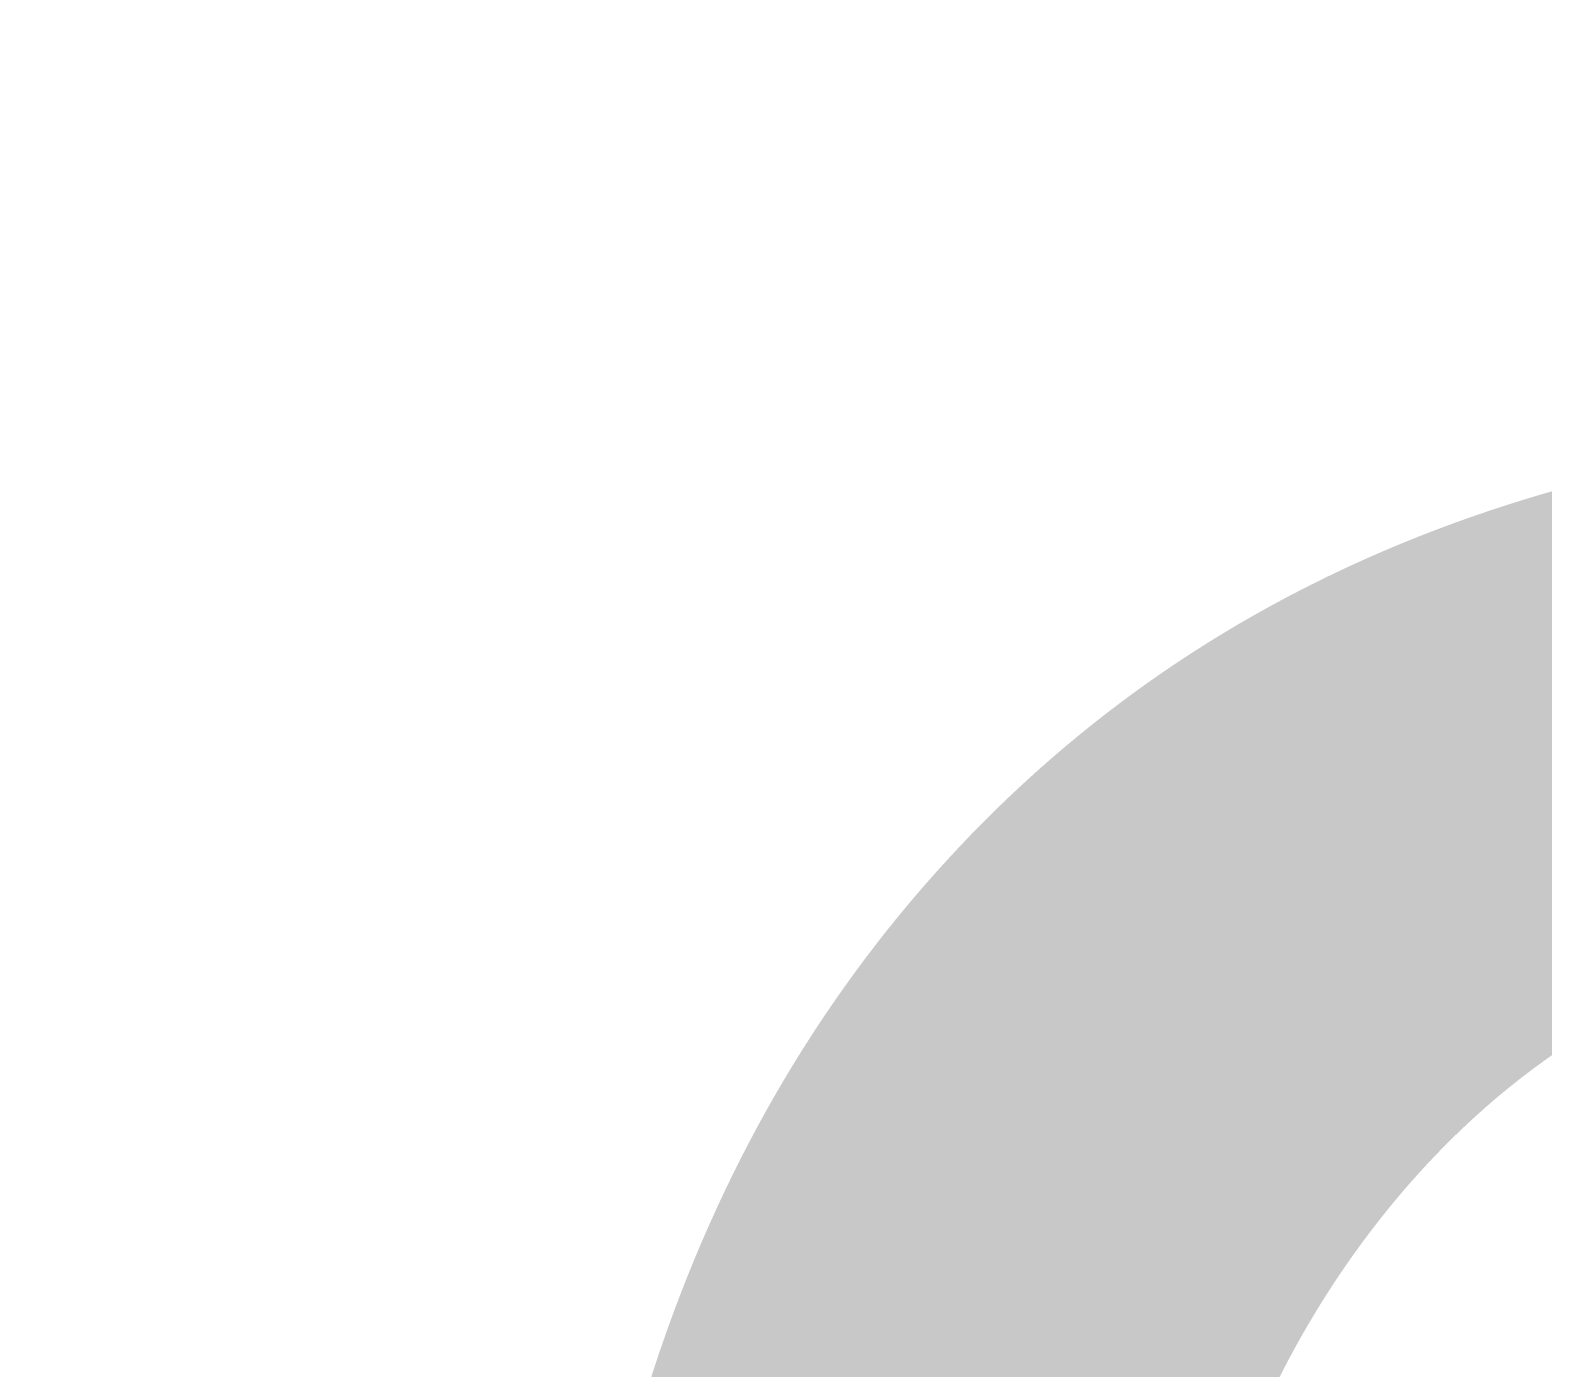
# Model space of a CAD drawing. Header units: millimetres. Extents: x -176651 to 424033, y -469666 to 486614.
# Drawn here: x 228347.9 to 228756.1, y 28935.9 to 29296.9 of the extents above; entities that cross this region are included whole.
import ezdxf

# ---------------------------------------------------------------- set-up
doc = ezdxf.new("R2010")
doc.units = ezdxf.units.MM
doc.linetypes.add('1625_West Villa$0$DASHED', pattern=[0.75, 0.5, -0.25])
for name, color, linetype in [('1625_West Villa$0$ad-Elevation 10', 8, 'Continuous'), ('1625_West Villa$0$ad-Furniture', 8, 'Continuous'), ('Site Levels$0$ad-Lvl-Plinth', 30, 'Continuous')]:
    doc.layers.add(name, color=color, linetype=linetype)
doc.layers.add('1625_West Villa$0$ad-Landscape', color=8, linetype='Continuous', lineweight=35)
doc.styles.add('Site Levels$0$Sections_The woods Site plan_Entrances$0$Standard', font='arial.ttf')

# ---------------------------------------------------------------- blocks, each defined once
blk = doc.blocks.new('1625_West Villa$0$A$C7DA81DBD')
at = {"layer": '1625_West Villa$0$ad-Landscape', "color": 76}
for centre, radius, start, end in [((3.9198, 8.1602), 0.4767, 0.4376, 47.2613), ((4.6569, 8.2358), 0.3046, 123.605, 162.9027), ((4.3393, 8.3177), 0.2274, 352.7272, 49.0665), ((4.734, 8.2718), 0.2139, 111.17, 149.5844), ((4.5095, 8.3009), 0.2252, 6.241, 49.1557), ((5.1488, 7.8964), 0.6057, 117.2695, 155.9728), ((4.3857, 8.2103), 0.5349, 344.7932, 24.8095), ((5.4236, 7.7088), 0.743, 111.8594, 132.9677), ((4.8845, 8.1795), 0.3417, 341.3254, 39.8207), ((4.7095, 7.9806), 0.3595, 113.7056, 176.9487), ((3.7585, 8.0805), 0.8385, 337.7226, 15.8673), ((5.57, 7.9995), 0.3576, 114.3218, 165.6204), ((-1.6231, 6.9281), 7.168, 9.16665, 11.24033), ((5.6579, 8.0252), 0.2686, 101.0401, 144.9578), ((5.2961, 8.143), 0.3429, 353.8947, 25.1777), ((6.0027, 7.6182), 0.6247, 106.9117, 148.7423), ((5.2769, 8.1248), 0.5516, 334.5471, 9.5144), ((3.571, 7.5892), 0.8727, 3.0038, 39.6059), ((6.0645, 7.8545), 0.3023, 107.3992, 143.6788), ((5.6954, 8.006), 0.3106, 341.2129, 26.1809), ((5.1163, 7.5687), 0.5704, 113.7313, 173.3277), ((3.4331, 7.9724), 1.4584, 334.4442, 4.6619), ((5.6133, 7.3648), 0.824, 118.2203, 156.7804), ((3.4587, 8.0525), 1.7654, 341.3885, 1.2452), ((5.6262, 7.6107), 0.488, 108.8174, 152.5625), ((4.4544, 8.0192), 1.0157, 324.8498, 3.0189), ((6.6876, 6.9554), 1.2047, 114.4744, 140.3824), ((4.7091, 8.2066), 1.4875, 337.2926, 354.0275), ((6.4013, 7.6097), 0.3559, 99.6308, 133.1371), ((5.9356, 7.9059), 0.4098, 336.3892, 7.6723), ((4.8224, 8), 0.9742, 298.3444, 353.5331), ((5.967, 7.1773), 0.7346, 103.908, 139.6134), ((6.4826, 7.1986), 0.5806, 93.3251, 131.6636), ((5.1579, 8.0513), 1.3196, 333.7814, 348.0611), ((6.6461, 7.4492), 0.3293, 92.3146, 133.7549), ((6.3493, 7.7236), 0.2887, 325.3594, 10.9222), ((5.1194, 7.0847), 0.8955, 130.7887, 168.0381), ((2.5034, 7.3797), 2.0667, 355.9521, 10.6786), ((5.6481, 6.8096), 0.8684, 114.7161, 161.3122), ((3.9484, 7.4161), 1.349, 329.987, 7.7695), ((4.7311, 7.9777), 1.408, 309.2482, 345.9132), ((6.1393, 6.872), 0.7641, 93.1884, 132.6145), ((6.8651, 7.0126), 0.6207, 93.0667, 130.2241), ((6.3717, 7.6514), 0.4606, 314.4168, 357.6352), ((6.451, 6.7588), 0.7304, 88.9494, 129.1849), ((5.2568, 7.7796), 1.2421, 311.6019, 346.473), ((7.2889, 6.2598), 1.2814, 103.7152, 113.8565), ((6.7016, 7.45), 0.2887, 325.3594, 10.9222), ((5.1574, 6.578), 0.8735, 110.1808, 148.5951), ((1.3542, 7.3968), 3.5018, 347.9948, 0.0176), ((7.2981, 6.4873), 0.863, 98.6128, 128.9762), ((6.7973, 7.325), 0.3719, 312.039, 2.3981), ((6.6789, 6.6789), 0.6427, 77.6145, 116.9239), ((6.242, 7.2875), 0.5442, 309.3196, 1.7514), ((3.7899, 6.7696), 0.6755, 351.3917, 47.835), ((5.9406, 6.3342), 0.9321, 108.9915, 158.9853), ((3.7011, 7.2065), 1.9362, 322.5885, 0.2685), ((7.2685, 6.9256), 0.2744, 78.7338, 122.0246), ((7.1723, 7.1881), 0.15, 306.1904, 2.5297), ((6.2689, 6.3242), 0.8461, 98.5709, 141.5072), ((4.6847, 7.2766), 1.4626, 322.928, 355.4603), ((7.448, 6.345), 0.7587, 91.415, 126.1567), ((7.0759, 7.142), 0.3555, 304.2819, 353.793), ((5.5724, 7.5139), 1.5303, 304.2544, 342.4095), ((7.0561, 6.4073), 0.6446, 92.2183, 140.8436), ((6.6453, 6.2145), 0.8207, 94.0733, 134.8771), ((5.6899, 7.0692), 0.8978, 319.4924, 357.6991), ((7.4982, 6.5625), 0.3987, 82.2727, 109.059), ((8.9541, 6.4358), 1.4962, 159.5864, 165.4463), ((5.3871, 5.955), 0.9279, 108.9495, 145.0834), ((3.1329, 6.5838), 1.9834, 352.8697, 7.1303), ((7.3314, 6.0566), 0.7945, 88.4481, 127.5281), ((6.4102, 7.0316), 0.9598, 303.4494, 349.1419), ((7.6301, 6.3424), 0.4877, 88.4011, 129.1706), ((7.4617, 6.792), 0.186, 299.0055, 11.7638), ((5.1904, 6.0728), 0.9527, 132.2631, 173.7786), ((3.2703, 6.1305), 1.4339, 347.8862, 26.8402), ((7.6974, 6.557), 0.1679, 76.8191, 120.1098), ((7.5684, 6.6932), 0.1695, 323.7235, 9.2863), ((7.4527, 6.3645), 0.2729, 57.8448, 144.6011), ((7.7906, 6.2326), 0.3785, 89.0458, 126.1809), ((7.653, 6.5755), 0.1483, 278.297, 13.9033), ((7.1104, 6.7908), 0.5252, 291.9719, 338.1743), ((6.5438, 5.6133), 0.9275, 90.1716, 138.2607), ((5.1997, 7.0219), 1.425, 308.2279, 340.2669), ((6.1349, 4.9949), 1.7085, 121.6282, 159.5254), ((1.9813, 6.4773), 3.2578, 339.8575, 359.5136), ((6.9183, 5.7635), 0.6953, 80.6567, 141.7175), ((6.1368, 6.6671), 0.9205, 297.1177, 346.3316), ((7.8659, 6.2862), 0.1831, 77.9287, 128.8575), ((7.6564, 6.4105), 0.2388, 327.6824, 13.2452), ((6.0992, 5.3455), 1.1017, 99.7318, 143.9609), ((4.2559, 6.7543), 1.6882, 321.4367, 348.9715), ((7.5673, 5.6412), 0.7926, 71.9877, 94.4337), ((7.3472, 6.7299), 0.5733, 273.6266, 324.2365), ((7.2453, 5.7739), 0.5438, 70.202, 126.221), ((6.5017, 6.5124), 0.9551, 289.2599, 346.2572), ((7.7511, 5.4727), 0.814, 72.4778, 93.2362), ((7.6374, 6.4983), 0.4369, 278.927, 325.2152), ((3.1197, 5.2187), 1.4762, 319.5678, 40.4322), ((7.889, 5.2255), 0.8788, 77.9266, 92.9974), ((7.6133, 5.3885), 0.7046, 81.247, 114.3965), ((7.032, 6.3176), 0.7268, 296.203, 341.3292), ((7.8095, 6.1488), 0.2709, 257.551, 346.3454), ((6.296, 4.8306), 1.111, 86.0484, 128.3502), ((4.7468, 6.6428), 1.7715, 307.9554, 336.5901), ((7.0559, 4.4255), 1.5025, 95.6253, 123.1332), ((6.084, 6.0559), 0.8356, 300.6803, 350.6952), ((7.7741, 5.4415), 0.4429, 66.5632, 113.4368), ((8.0422, 5.642), 0.2788, 60.3623, 119.6377), ((7.8457, 6.0428), 0.3701, 283.9638, 334.6363), ((7.1155, 6.4246), 1.0147, 288.9376, 325.3584), ((6.2483, 3.7344), 2.0521, 108.2212, 146.6355), ((3.9652, 5.8873), 1.6541, 305.1459, 352.929), ((7.1782, 4.7914), 0.8919, 73.6401, 116.0812), ((7.9418, 5.2754), 0.4283, 65.5975, 107.5893), ((8.0861, 5.4186), 0.2852, 53.2838, 111.6454), ((6.3136, 6.6935), 1.5297, 280.88, 316.8447), ((7.6366, 5.8255), 0.508, 265.6371, 341.6343), ((8.0493, 5.6945), 0.2126, 263.9314, 347.1466), ((8.2336, 4.962), 0.5437, 82.7166, 112.3542), ((8.1102, 5.4817), 0.1934, 249.404, 5.8133), ((6.7638, 6.4729), 1.411, 279.6586, 314.4053), ((7.5217, 4.0567), 1.4267, 80.7451, 103.0431), ((6.5983, 2.4478), 2.8907, 91.7421, 114.3259), ((4.4256, 6.8726), 2.5892, 296.3796, 323.6291), ((7.7724, 4.425), 0.9139, 66.6856, 101.9827), ((8.049, 5.482), 0.3858, 278.1128, 328.8491), ((8.226, 5.008), 0.3143, 60.8349, 98.4067), ((7.4856, 6.1097), 1.0655, 272.7479, 307.4895), ((6.855, 3.4254), 1.7705, 80.79, 108.9313), ((6.1575, 6.1932), 1.4152, 281.8912, 313.8777), ((8.3332, 4.9205), 0.2348, 66.9546, 113.0454), ((7.9579, 4.4477), 0.678, 65.2948, 98.4443), ((8.1073, 5.2776), 0.3477, 259.2126, 336.0816), ((7.2489, 3.5572), 1.5293, 69.608, 99.927), ((7.5317, 5.8952), 1.0932, 263.8281, 310.4783), ((6.7496, 6.5533), 1.8728, 270.6495, 303.447), ((8.1111, 4.4224), 0.5263, 65.037, 102.6088), ((8.3332, 4.8095), 0.1658, 49.7168, 100.6456), ((7.8235, 5.5204), 0.8033, 269.2102, 309.3859), ((8.2497, 5.034), 0.2144, 255.3103, 332.8065), ((6.0964, 3.2564), 1.5896, 54.6574, 92.1931), ((8.2643, 3.9243), 0.8867, 77.5296, 94.4585)]:
    blk.add_arc(centre, radius, start, end, dxfattribs=at)
blk = doc.blocks.new('1625_West Villa$0$A$C279134A6')
at = {"layer": '1625_West Villa$0$ad-Landscape', "linetype": 'Continuous'}
for points in [[(350.27, 13.32), (349.1, 14.15), (348.09, 14.8), (347.23, 15.29), (346.49, 15.65), (345.85, 15.89), (345.3, 16.03), (344.79, 16.1), (344.33, 16.11), (343.88, 16.08), (343.43, 16), (342.99, 15.87), (342.55, 15.66), (342.1, 15.37), (341.64, 14.98), (341.16, 14.48), (340.66, 13.87), (340.14, 13.12), (339.57, 12.18), (338.93, 11.02), (338.2, 9.58), (337.37, 7.8), (336.4, 5.65), (335.29, 3.06), (334.01, 0)], [(350.27, 13.32), (350.41, 12.79), (350.54, 12.26), (350.65, 11.75), (350.75, 11.24), (350.82, 10.74), (350.88, 10.25), (350.9, 9.78), (350.89, 9.31), (350.85, 8.86), (350.75, 8.42), (350.6, 7.99), (350.38, 7.55), (350.07, 7.11), (349.67, 6.67), (349.15, 6.21), (348.52, 5.73), (347.75, 5.23), (346.79, 4.7), (345.59, 4.12), (344.09, 3.47), (342.24, 2.75), (339.98, 1.94), (337.26, 1.03), (334.01, 0)]]:
    blk.add_lwpolyline(points, dxfattribs=at)
blk = doc.blocks.new('1625_West Villa$0$zw$DAD3')
at = {"transparency": 33554610}
h = blk.add_hatch(dxfattribs=at)
h.set_pattern_fill('DOTS', color=35, scale=20, angle=360)
h.set_pattern_definition([(360, (-800139.518, 271344.397), (15.875, 31.75), [0, -31.75])])
h.paths.add_polyline_path([(450, -2530), (2915, -2530), (2915, -450), (450, -450)])
at = {"layer": '1625_West Villa$0$ad-Elevation 10', "linetype": '1625_West Villa$0$DASHED'}
for points in [[(2193.33, 0), (2193.33, -2980)], [(2293.33, 0), (2293.33, -2980)], [(0, -943.33), (3365, -943.33)], [(0, -1043.33), (3365, -1043.33)]]:
    blk.add_lwpolyline(points, dxfattribs=at)
at = {"xscale": 95.10164028446887, "yscale": 95.10164028446887, "zscale": 95.10164028446887, "rotation": 359.9999999999999}
blk.add_blockref('1625_West Villa$0$A$C7DA81DBD', (1592.07, -1603.96), dxfattribs=at)
at = {"layer": '1625_West Villa$0$ad-Landscape', "xscale": -0.5272785422807036, "yscale": 0.5272785422807036, "zscale": 0.5272785422807036, "rotation": 180}
blk.add_blockref('1625_West Villa$0$A$C279134A6', (1999.14, -1138.35), dxfattribs=at)
blk = doc.blocks.new('1625_West Villa$0$zw$66EE')
at = {"layer": '1625_West Villa$0$ad-Furniture', "rotation": 359.9999999999997}
blk.add_blockref('1625_West Villa$0$zw$DAD3', (3610, 8185), dxfattribs=at)
blk = doc.blocks.new('1625_West Villa')
at = {"layer": '1625_West Villa$0$ad-Furniture'}
blk.add_blockref('1625_West Villa$0$zw$66EE', (0, 0), dxfattribs=at)
blk = doc.blocks.new("All Plot's Villa Plans")
at = {"ltscale": 5}
blk.add_blockref('1625_West Villa', (222742.28, 21898.27), dxfattribs=at)
blk = doc.blocks.new('Site Levels$0$zw$63CD')
at = {"layer": 'Site Levels$0$ad-Lvl-Plinth', "insert": (236117.3, -70891.03), "char_height": 1269.9849, "width": 5416.267, "attachment_point": 5, "style": 'Site Levels$0$Sections_The woods Site plan_Entrances$0$Standard', "bg_fill": 19, "box_fill_scale": 1.5, "bg_fill_color": 257, "bg_fill_transparency": 0}
blk.add_mtext('\\pxt4;497.02', dxfattribs=at)
blk = doc.blocks.new('Site Levels')
at = {"layer": 'Site Levels$0$ad-Lvl-Plinth', "ltscale": 5}
blk.add_blockref('Site Levels$0$zw$63CD', (-5982.94, 99418.55), dxfattribs=at)

msp = doc.modelspace()

# ---------------------------------------------------------------- block references
at = {"ltscale": 5}
msp.add_blockref("All Plot's Villa Plans", (0, 0), dxfattribs=at)

# ---------------------------------------------------------------- next in the draw order: block references
msp.add_blockref('Site Levels', (0, 0), dxfattribs=at)

doc.saveas('drawing.dxf')
